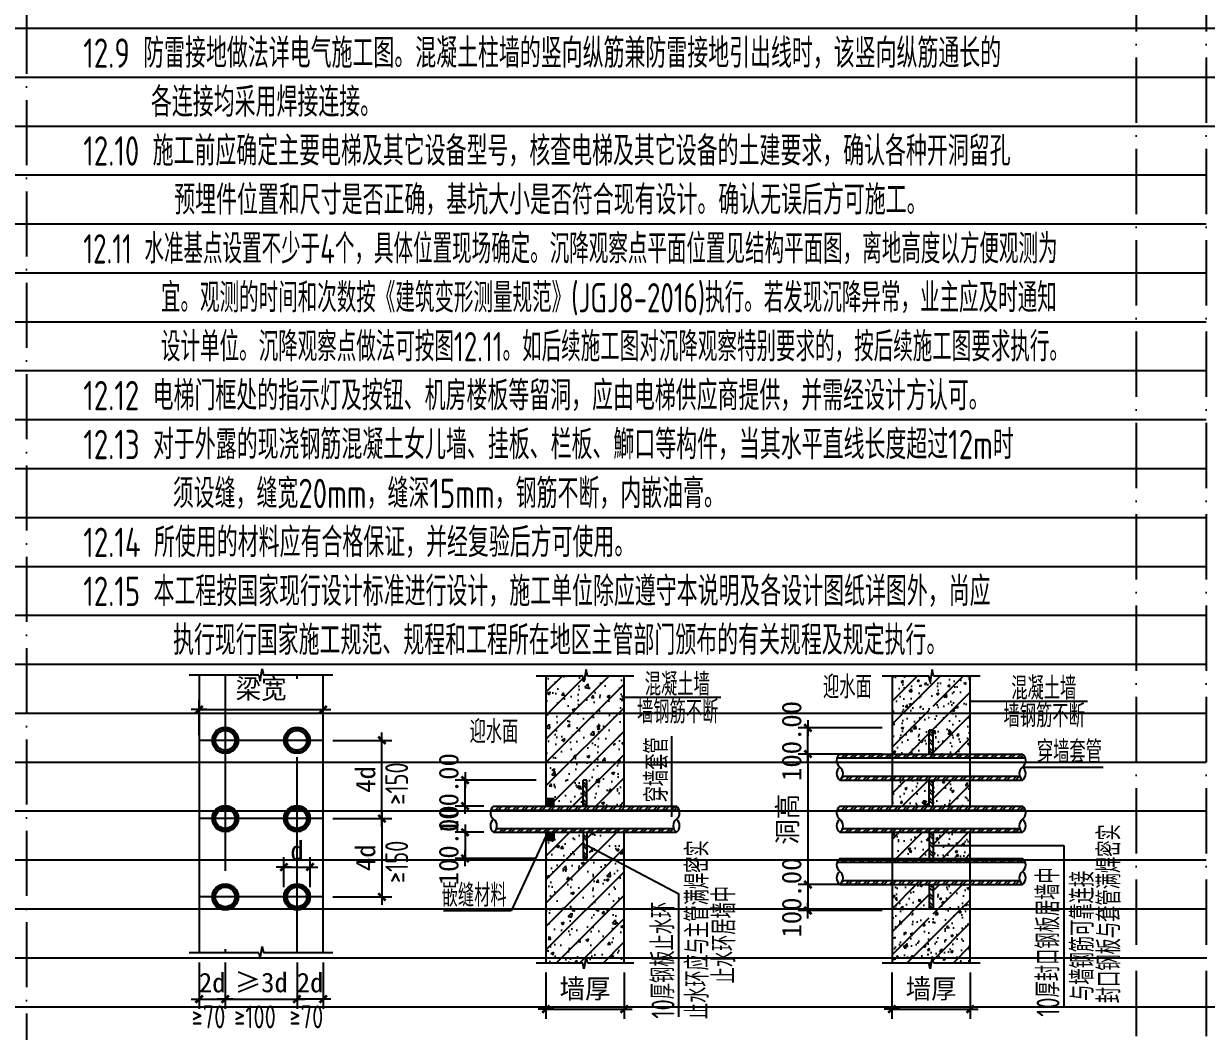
# Model space of a CAD drawing. Extents: x 393367 to 3005760, y 4998 to 826018.
# Drawn here: x 2083478 to 2101600, y 472684 to 488131 of the extents above; entities that cross this region are included whole.
import ezdxf

# ---------------------------------------------------------------- set-up
doc = ezdxf.new("R2010")
doc.units = 0
doc.header["$LTSCALE"] = 1000
for name, pattern in [('D1', [14, 10, -2, 0, -2]), ('D3轴线点划线', [18, 12, -3, 0, -3]), ('H3普通虚线', [4.2, 3, -1.2])]:
    doc.linetypes.add(name, pattern=pattern)
doc.layers.get('0').update_dxf_attribs({"linetype": 'CONTINUOUS'})
doc.layers.get('Defpoints').update_dxf_attribs({"linetype": 'CONTINUOUS'})
for name, color, linetype in [('S-1-TEXT', 7, 'CONTINUOUS'), ('S-DETL-AXIS', 8, 'D3轴线点划线'), ('S-DETL-DIM', 151, 'CONTINUOUS'), ('S-DETL-HATCH', 251, 'CONTINUOUS'), ('S-DETL-LINE1', 2, 'CONTINUOUS'), ('S-DETL-TEXT', 7, 'CONTINUOUS')]:
    doc.layers.add(name, color=color, linetype=linetype)
doc.styles.add('TS', font='tssdeng.shx', dxfattribs={"width": 0.7, "bigfont": 'tssdchn.shx'})
doc.dimstyles.new('DIM25', dxfattribs={"dimtxt": 300, "dimasz": 0.8, "dimexe": 150, "dimexo": 150, "dimgap": 100, "dimtad": 1, "dimlfac": 0.25, "dimrnd": 1, "dimzin": 1, "dimdsep": 46, "dimtxsty": 'Standard', "dimblk": '_DIMX', "dimcen": 0, "dimclrd": 256, "dimclre": 256, "dimclrt": 43, "dimadec": 0, "dimazin": 0, "dimtfac": 1, "dimtix": 1, "dimtmove": 2, "dimatfit": 3, "dimldrblk": '_DIMX', "dimfxl": 1, "dimtolj": 1, "dimtzin": 0, "dimarcsym": 0})
pattern_1 = [(45, (482858.26, 461640.07), (-67.351921, 67.351921), []), (45, (482903.16, 461640.07), (-67.351921, 67.351921), [])]
pattern_2 = [(50, (1862297.54, 847128.18), (358.6301, -31.37607), [37.5, -412.5]), (355, (1862297.54, 847128.18), (-69.37567, 376.09607), [30, -330]), (100.4514, (1862327.42, 847125.57), (289.2547, 344.71977), [31.8701, -350.57106]), (46.1842, (1862297.54, 847228.2), (533.62052, -82.7595), [56.25, -618.75]), (96.6356, (1862342, 847221.3), (467.33135, 487.05894), [47.80514, -525.8565]), (351.1842, (1862297.54, 847228.2), (467.331, 487.0593), [45, -495]), (21, (1862347.54, 847203.18), (298.45353, -201.30945), [37.5, -412.5]), (326, (1862347.54, 847203.18), (121.65767, 362.57502), [30, -330]), (71.4514, (1862372.4, 847186.4), (420.11131, 161.26525), [31.8701, -350.57106]), (37.5, (1862297.54, 847128.18), (6.079928, 166.446927), [0, -326, 0, -335, 0, -331.25]), (7.5, (1862297.54, 847128.18), (131.53477, 197.205856), [0, -191, 0, -318.5, 0, -126.25]), (327.5, (1862186.04, 847128.18), (266.91122, -11.277436), [0, -125, 0, -390, 0, -517.5]), (317.5, (1862136.04, 847128.18), (291.59308, 50.05249), [0, -162.5, 0, -259, 0, -367.5]), (45, (1862297.54, 847128.18), (-176.7767, 176.7767), [])]
pattern_3 = [(45, (488161.915, 461639.51), (-67.351921, 67.351921), []), (45, (488206.82, 461639.51), (-67.351921, 67.351921), [])]
pattern_4 = [(45, (488161.915, 462439.51), (-67.351921, 67.351921), []), (45, (488206.82, 462439.51), (-67.351921, 67.351921), [])]
pattern_5 = [(45, (488161.915, 460839.51), (-67.351921, 67.351921), []), (45, (488206.82, 460839.51), (-67.351921, 67.351921), [])]

# ---------------------------------------------------------------- blocks, each defined once
blk = doc.blocks.new('_DIMX')
blk.add_line((-150, 0), (150, 0))
at = {"const_width": 50}
blk.add_lwpolyline([(-70, -70), (70, 70)], dxfattribs=at)
blk = doc.blocks.new('*D3320')
at = {"layer": 'Defpoints', "color": 0}
for p in [(2088067, 475945), (2088067, 474745), (2088968, 474745)]:
    blk.add_point(p, dxfattribs=at)
at = {"layer": 'S-DETL-DIM', "lineweight": -2}
for p, q in [((2088217, 475945), (2089118, 475945)), ((2088968, 475944), (2088968, 474746)), ((2088217, 474745), (2089118, 474745))]:
    blk.add_line(p, q, dxfattribs=at)
at = {"layer": 'S-DETL-DIM', "lineweight": -2, "xscale": 0.8, "yscale": 0.8, "zscale": 0.8}
for p, rotation in [((2088968, 475945), 90), ((2088968, 474745), 270)]:
    blk.add_blockref('_DIMX', p, dxfattribs=dict(at, rotation=rotation))
at = {"layer": 'S-DETL-DIM', "color": 43, "insert": (2088718, 475345), "char_height": 300, "attachment_point": 5, "rotation": 90}
blk.add_mtext('\\A1;4d', dxfattribs=at)
blk = doc.blocks.new('*D3321')
at = {"layer": 'Defpoints', "color": 0}
for p in [(2088067, 477145), (2088968, 477145), (2088067, 475945)]:
    blk.add_point(p, dxfattribs=at)
at = {"layer": 'S-DETL-DIM', "lineweight": -2}
for p, q in [((2088217, 477145), (2089118, 477145)), ((2088968, 475946), (2088968, 477144)), ((2088217, 475945), (2089118, 475945))]:
    blk.add_line(p, q, dxfattribs=at)
at = {"layer": 'S-DETL-DIM', "lineweight": -2, "xscale": 0.8, "yscale": 0.8, "zscale": 0.8}
for p, rotation in [((2088968, 477145), 90), ((2088968, 475945), 270)]:
    blk.add_blockref('_DIMX', p, dxfattribs=dict(at, rotation=rotation))
at = {"layer": 'S-DETL-DIM', "color": 43, "insert": (2088718, 476545), "char_height": 300, "attachment_point": 5, "rotation": 90}
blk.add_mtext('\\A1;4d', dxfattribs=at)
blk = doc.blocks.new('*D3322')
at = {"layer": 'Defpoints', "color": 0}
for p in [(2086167, 473888), (2086567, 473888), (2086567, 473179)]:
    blk.add_point(p, dxfattribs=at)
at = {"layer": 'S-DETL-DIM', "lineweight": -2}
for p, q in [((2086167, 473738), (2086167, 473029)), ((2086567, 473738), (2086567, 473029)), ((2086166, 473179), (2086165, 473179)), ((2086167, 473179), (2086567, 473179)), ((2086568, 473179), (2086568, 473179))]:
    blk.add_line(p, q, dxfattribs=at)
at = {"layer": 'S-DETL-DIM', "lineweight": -2, "xscale": 0.8, "yscale": 0.8, "zscale": 0.8}
blk.add_blockref('_DIMX', (2086167, 473179), dxfattribs=at)
at = {"layer": 'S-DETL-DIM', "lineweight": -2, "xscale": 0.8, "yscale": 0.8, "zscale": 0.8, "rotation": 180}
blk.add_blockref('_DIMX', (2086567, 473179), dxfattribs=at)
at = {"layer": 'S-DETL-DIM', "color": 43, "insert": (2086367, 473429), "char_height": 300, "attachment_point": 5}
blk.add_mtext('\\A1;2d', dxfattribs=at)
blk = doc.blocks.new('*D3323')
at = {"layer": 'Defpoints', "color": 0}
for p in [(2086567, 473888), (2087667, 473888), (2087667, 473179)]:
    blk.add_point(p, dxfattribs=at)
at = {"layer": 'S-DETL-DIM', "lineweight": -2}
for p, q in [((2086567, 473738), (2086567, 473029)), ((2087667, 473738), (2087667, 473029)), ((2086568, 473179), (2087666, 473179))]:
    blk.add_line(p, q, dxfattribs=at)
at = {"layer": 'S-DETL-DIM', "lineweight": -2, "xscale": 0.8, "yscale": 0.8, "zscale": 0.8, "rotation": 180}
blk.add_blockref('_DIMX', (2086567, 473179), dxfattribs=at)
at = {"layer": 'S-DETL-DIM', "lineweight": -2, "xscale": 0.8, "yscale": 0.8, "zscale": 0.8}
blk.add_blockref('_DIMX', (2087667, 473179), dxfattribs=at)
at = {"layer": 'S-DETL-DIM', "color": 43, "insert": (2087117, 473429), "char_height": 300, "attachment_point": 5}
blk.add_mtext('\\A1;≥3d', dxfattribs=at)
blk = doc.blocks.new('*D3324')
at = {"layer": 'Defpoints', "color": 0}
for p in [(2087667, 473888), (2088067, 473888), (2087667, 473179)]:
    blk.add_point(p, dxfattribs=at)
at = {"layer": 'S-DETL-DIM', "lineweight": -2}
for p, q in [((2087667, 473738), (2087667, 473029)), ((2088067, 473738), (2088067, 473029)), ((2087666, 473179), (2087665, 473179)), ((2088067, 473179), (2087667, 473179)), ((2088068, 473179), (2088068, 473179))]:
    blk.add_line(p, q, dxfattribs=at)
at = {"layer": 'S-DETL-DIM', "lineweight": -2, "xscale": 0.8, "yscale": 0.8, "zscale": 0.8}
blk.add_blockref('_DIMX', (2087667, 473179), dxfattribs=at)
at = {"layer": 'S-DETL-DIM', "lineweight": -2, "xscale": 0.8, "yscale": 0.8, "zscale": 0.8, "rotation": 180}
blk.add_blockref('_DIMX', (2088067, 473179), dxfattribs=at)
at = {"layer": 'S-DETL-DIM', "color": 43, "insert": (2087867, 473429), "char_height": 300, "attachment_point": 5}
blk.add_mtext('\\A1;2d', dxfattribs=at)
blk = doc.blocks.new('*D3325')
at = {"layer": 'Defpoints', "color": 0}
for p in [(2088067, 477617), (2086167, 477076), (2088067, 477076)]:
    blk.add_point(p, dxfattribs=at)
at = {"layer": 'S-DETL-DIM', "lineweight": -2}
for p, q in [((2086167, 477226), (2086167, 477767)), ((2088067, 477226), (2088067, 477767)), ((2086168, 477617), (2088066, 477617))]:
    blk.add_line(p, q, dxfattribs=at)
at = {"layer": 'S-DETL-DIM', "lineweight": -2, "xscale": 0.8, "yscale": 0.8, "zscale": 0.8, "rotation": 180}
blk.add_blockref('_DIMX', (2086167, 477617), dxfattribs=at)
at = {"layer": 'S-DETL-DIM', "lineweight": -2, "xscale": 0.8, "yscale": 0.8, "zscale": 0.8}
blk.add_blockref('_DIMX', (2088067, 477617), dxfattribs=at)
at = {"layer": 'S-DETL-DIM', "color": 43, "insert": (2087117, 477916), "char_height": 300, "attachment_point": 5}
blk.add_mtext('\\A1;梁宽', dxfattribs=at)
blk = doc.blocks.new('*D3326')
at = {"layer": 'Defpoints', "color": 0}
for p in [(2087867, 475203), (2087467, 474745), (2087867, 474745)]:
    blk.add_point(p, dxfattribs=at)
at = {"layer": 'S-DETL-DIM', "lineweight": -2}
for p, q in [((2087467, 474895), (2087467, 475353)), ((2087867, 474895), (2087867, 475353)), ((2087468, 475203), (2087866, 475203))]:
    blk.add_line(p, q, dxfattribs=at)
at = {"layer": 'S-DETL-DIM', "lineweight": -2, "xscale": 0.8, "yscale": 0.8, "zscale": 0.8, "rotation": 180}
blk.add_blockref('_DIMX', (2087467, 475203), dxfattribs=at)
at = {"layer": 'S-DETL-DIM', "lineweight": -2, "xscale": 0.8, "yscale": 0.8, "zscale": 0.8}
blk.add_blockref('_DIMX', (2087867, 475203), dxfattribs=at)
at = {"layer": 'S-DETL-DIM', "color": 43, "insert": (2087667, 475453), "char_height": 300, "attachment_point": 5}
blk.add_mtext('\\A1;d', dxfattribs=at)
blk = doc.blocks.new('*D3327')
at = {"layer": 'Defpoints', "color": 0}
for p in [(2091480, 473736), (2092680, 473736), (2092680, 473026)]:
    blk.add_point(p, dxfattribs=at)
at = {"layer": 'S-DETL-DIM', "lineweight": -2}
for p, q in [((2091480, 473586), (2091480, 472876)), ((2092680, 473586), (2092680, 472876)), ((2091481, 473026), (2092679, 473026))]:
    blk.add_line(p, q, dxfattribs=at)
at = {"layer": 'S-DETL-DIM', "lineweight": -2, "xscale": 0.8, "yscale": 0.8, "zscale": 0.8, "rotation": 180}
blk.add_blockref('_DIMX', (2091480, 473026), dxfattribs=at)
at = {"layer": 'S-DETL-DIM', "lineweight": -2, "xscale": 0.8, "yscale": 0.8, "zscale": 0.8}
blk.add_blockref('_DIMX', (2092680, 473026), dxfattribs=at)
at = {"layer": 'S-DETL-DIM', "color": 43, "insert": (2092080, 473322), "char_height": 300, "attachment_point": 5}
blk.add_mtext('\\A1;墙厚', dxfattribs=at)
blk = doc.blocks.new('*D3328')
at = {"layer": 'Defpoints', "color": 0}
for p in [(2090680, 475736), (2090242, 475336), (2091480, 475336)]:
    blk.add_point(p, dxfattribs=at)
at = {"layer": 'S-DETL-DIM', "lineweight": -2}
for p, q in [((2090530, 475736), (2090092, 475736)), ((2090242, 475737), (2090242, 475737)), ((2090242, 475736), (2090242, 475336)), ((2091330, 475336), (2090092, 475336)), ((2090242, 475335), (2090242, 475334))]:
    blk.add_line(p, q, dxfattribs=at)
at = {"layer": 'S-DETL-DIM', "lineweight": -2, "xscale": 0.8, "yscale": 0.8, "zscale": 0.8}
for p, rotation in [((2090242, 475736), 270), ((2090242, 475336), 90)]:
    blk.add_blockref('_DIMX', p, dxfattribs=dict(at, rotation=rotation))
at = {"layer": 'S-DETL-DIM', "color": 43, "insert": (2089992, 475536), "char_height": 300, "attachment_point": 5, "rotation": 90}
blk.add_mtext('\\A1;100.00', dxfattribs=at)
blk = doc.blocks.new('*D3329')
at = {"layer": 'Defpoints', "color": 0}
for p in [(2090242, 476536), (2091480, 476536), (2090680, 476136)]:
    blk.add_point(p, dxfattribs=at)
at = {"layer": 'S-DETL-DIM', "lineweight": -2}
for p, q in [((2091330, 476536), (2090092, 476536)), ((2090242, 476537), (2090242, 476537)), ((2090242, 476136), (2090242, 476536)), ((2090530, 476136), (2090092, 476136)), ((2090242, 476135), (2090242, 476134))]:
    blk.add_line(p, q, dxfattribs=at)
at = {"layer": 'S-DETL-DIM', "lineweight": -2, "xscale": 0.8, "yscale": 0.8, "zscale": 0.8}
for p, rotation in [((2090242, 476536), 270), ((2090242, 476136), 90)]:
    blk.add_blockref('_DIMX', p, dxfattribs=dict(at, rotation=rotation))
at = {"layer": 'S-DETL-DIM', "color": 43, "insert": (2089992, 476336), "char_height": 300, "attachment_point": 5, "rotation": 90}
blk.add_mtext('\\A1;100.00', dxfattribs=at)
blk = doc.blocks.new('*D3330')
at = {"layer": 'Defpoints', "color": 0}
for p in [(2096783, 473735), (2097983, 473735), (2097983, 473026)]:
    blk.add_point(p, dxfattribs=at)
at = {"layer": 'S-DETL-DIM', "lineweight": -2}
for p, q in [((2096783, 473585), (2096783, 472876)), ((2097983, 473585), (2097983, 472876)), ((2096784, 473026), (2097983, 473026))]:
    blk.add_line(p, q, dxfattribs=at)
at = {"layer": 'S-DETL-DIM', "lineweight": -2, "xscale": 0.8, "yscale": 0.8, "zscale": 0.8, "rotation": 180}
blk.add_blockref('_DIMX', (2096783, 473026), dxfattribs=at)
at = {"layer": 'S-DETL-DIM', "lineweight": -2, "xscale": 0.8, "yscale": 0.8, "zscale": 0.8}
blk.add_blockref('_DIMX', (2097983, 473026), dxfattribs=at)
at = {"layer": 'S-DETL-DIM', "color": 43, "insert": (2097383, 473321), "char_height": 300, "attachment_point": 5}
blk.add_mtext('\\A1;墙厚', dxfattribs=at)
blk = doc.blocks.new('*D3331')
at = {"layer": 'Defpoints', "color": 0}
for p in [(2096783, 476935), (2095496, 474935), (2096783, 474935)]:
    blk.add_point(p, dxfattribs=at)
at = {"layer": 'S-DETL-DIM', "lineweight": -2}
for p, q in [((2096633, 476935), (2095346, 476935)), ((2095496, 476934), (2095496, 474936)), ((2096633, 474935), (2095346, 474935))]:
    blk.add_line(p, q, dxfattribs=at)
at = {"layer": 'S-DETL-DIM', "lineweight": -2, "xscale": 0.8, "yscale": 0.8, "zscale": 0.8}
for p, rotation in [((2095496, 476935), 90), ((2095496, 474935), 270)]:
    blk.add_blockref('_DIMX', p, dxfattribs=dict(at, rotation=rotation))
at = {"layer": 'S-DETL-DIM', "color": 43, "insert": (2095197, 475935), "char_height": 300, "attachment_point": 5, "rotation": 90}
blk.add_mtext('\\A1;洞高', dxfattribs=at)
blk = doc.blocks.new('*D3332')
at = {"layer": 'Defpoints', "color": 0}
for p in [(2096783, 474935), (2095496, 474535), (2096783, 474535)]:
    blk.add_point(p, dxfattribs=at)
at = {"layer": 'S-DETL-DIM', "lineweight": -2}
for p, q in [((2096633, 474935), (2095346, 474935)), ((2095496, 474936), (2095496, 474937)), ((2095496, 474935), (2095496, 474535)), ((2096633, 474535), (2095346, 474535)), ((2095496, 474534), (2095496, 474533))]:
    blk.add_line(p, q, dxfattribs=at)
at = {"layer": 'S-DETL-DIM', "lineweight": -2, "xscale": 0.8, "yscale": 0.8, "zscale": 0.8}
for p, rotation in [((2095496, 474935), 270), ((2095496, 474535), 90)]:
    blk.add_blockref('_DIMX', p, dxfattribs=dict(at, rotation=rotation))
at = {"layer": 'S-DETL-DIM', "color": 43, "insert": (2095246, 474735), "char_height": 300, "attachment_point": 5, "rotation": 90}
blk.add_mtext('\\A1;100.00', dxfattribs=at)
blk = doc.blocks.new('*D3333')
at = {"layer": 'Defpoints', "color": 0}
for p in [(2095496, 477335), (2096783, 477335), (2096783, 476935)]:
    blk.add_point(p, dxfattribs=at)
at = {"layer": 'S-DETL-DIM', "lineweight": -2}
for p, q in [((2096633, 477335), (2095346, 477335)), ((2095496, 477336), (2095496, 477337)), ((2095496, 476935), (2095496, 477335)), ((2096633, 476935), (2095346, 476935)), ((2095496, 476934), (2095496, 476934))]:
    blk.add_line(p, q, dxfattribs=at)
at = {"layer": 'S-DETL-DIM', "lineweight": -2, "xscale": 0.8, "yscale": 0.8, "zscale": 0.8}
for p, rotation in [((2095496, 477335), 270), ((2095496, 476935), 90)]:
    blk.add_blockref('_DIMX', p, dxfattribs=dict(at, rotation=rotation))
at = {"layer": 'S-DETL-DIM', "color": 43, "insert": (2095246, 477135), "char_height": 300, "attachment_point": 5, "rotation": 90}
blk.add_mtext('\\A1;100.00', dxfattribs=at)

msp = doc.modelspace()

# ---------------------------------------------------------------- hatches: boundary and pattern name
at = {"layer": 'S-DETL-HATCH'}
h = msp.add_hatch(dxfattribs=at)
h.set_pattern_fill('ANSI31', color=256, scale=80, style=0)
h.set_pattern_definition([(45, (482858.26, 461640.07), (-179.605122, 179.605122), [])])
h.paths.add_polyline_path([(2091479.82876, 476255.74261), (2091599.82876, 476255.74261), (2091599.82876, 476135.74261), (2092049.82876, 476135.74261), (2092049.82876, 476535.74261), (2092109.82876, 476535.74261), (2092109.82876, 476135.74261), (2092679.82876, 476135.74261), (2092679.82876, 478135.74261), (2092117.2354, 478135.74261), (2092096.74579, 478230.0586), (2092062.91174, 478041.42663), (2092045.23947, 478135.74261), (2091479.82876, 478135.74261)])
h.paths.add_polyline_path([(2092679.82876, 475144.11666), (2092679.82876, 475735.74261), (2092109.82876, 475735.74261), (2092109.82876, 475535.74261)], flags=16)
h.paths.add_polyline_path([(2092049.82876, 475335.74261), (2092049.82876, 475735.74261), (2091599.82876, 475735.74261), (2091599.82876, 475615.74261), (2091479.82876, 475615.74261), (2091479.82876, 473735.74261), (2092045.23947, 473735.74261), (2092062.91174, 473641.42663), (2092096.74579, 473830.0586), (2092117.2354, 473735.74261), (2092679.82876, 473735.74261), (2092679.82876, 475144.11666), (2092109.82876, 475535.74261), (2092109.82876, 475335.74261)])
h = msp.add_hatch(dxfattribs=at)
h.set_pattern_fill('AR-CONC', color=256, scale=2.5, style=0)
h.set_pattern_definition([(50, (482858.26, 461640.07), (455.46167, -39.84771), [47.625, -523.875]), (355, (482858.26, 461640.07), (-88.10706, 477.64161), [38.1, -419.1]), (100.451, (482896.2, 461636.75), (367.35625, 437.79172), [40.475, -445.225]), (46.1842, (482858.26, 461767.07), (677.6976, -105.10582), [71.4375, -785.8125]), (96.6356, (482914.73, 461758.3), (593.51059, 618.5639), [60.7125, -667.8375]), (351.184, (482858.26, 461767.1), (593.5115, 618.5628), [57.15, -628.65]), (21, (482921.76, 461735.32), (379.0372, -255.6638), [47.625, -523.875]), (326, (482921.76, 461735.3), (154.50507, 460.46992), [38.1, -419.1]), (71.4514, (482953.35, 461714), (533.54123, 204.80714), [40.475, -445.225]), (37.5, (482858.26, 461640.07), (7.721508, 211.387597), [0, -414.02, 0, -425.45, 0, -420.6875]), (7.5, (482858.26, 461640.07), (167.049156, 250.451437), [0, -242.57, 0, -404.495, 0, -160.3375]), (327.5, (482716.65, 461640.07), (338.976488, -14.32186), [0, -158.75, 0, -495.3, 0, -657.225]), (317.5, (482653.15, 461640.07), (370.322953, 63.56623), [0, -206.375, 0, -328.93, 0, -466.725])])
h.paths.add_polyline_path([(2092679.82876, 478135.74261), (2092117.2354, 478135.74261), (2092096.74579, 478230.0586), (2092062.91174, 478041.42663), (2092045.23947, 478135.74261), (2091479.82876, 478135.74261), (2091479.82876, 476255.74261), (2091599.82876, 476255.74261), (2091599.82876, 476135.74261), (2092049.82876, 476135.74261), (2092049.82876, 476535.74261), (2092109.82876, 476535.74261), (2092109.82876, 476135.74261), (2092679.82876, 476135.74261)])
h.paths.add_polyline_path([(2092109.82876, 475735.74261), (2092109.82876, 475535.74261), (2092679.82876, 475144.11666), (2092679.82876, 475735.74261)], flags=17)
h.paths.add_polyline_path([(2092049.82876, 475335.74261), (2092049.82876, 475735.74261), (2091599.82876, 475735.74261), (2091599.82876, 475615.74261), (2091479.82876, 475615.74261), (2091479.82876, 473735.74261), (2092045.23947, 473735.74261), (2092062.91174, 473641.42663), (2092096.74579, 473830.0586), (2092117.2354, 473735.74261), (2092679.82876, 473735.74261), (2092679.82876, 475144.11666), (2092109.82876, 475535.74261), (2092109.82876, 475335.74261)])
h = msp.add_hatch(dxfattribs=at)
h.set_pattern_fill('ARMORED', color=256, scale=50, style=0)
h.set_pattern_definition(pattern_2)
h.paths.add_polyline_path([(2097983.48495, 478135.18), (2097420.89159, 478135.18), (2097400.40197, 478229.49598), (2097366.56792, 478040.86401), (2097348.89565, 478135.18), (2096783.48495, 478135.18), (2096783.48495, 476935.18), (2097353.48495, 476935.18), (2097353.48495, 477735.18), (2097413.48495, 477735.18), (2097413.48495, 476935.18), (2097983.48495, 476935.18)])
h = msp.add_hatch(dxfattribs=at)
h.set_pattern_fill('ARMORED', color=256, scale=50, style=0)
h.set_pattern_definition(pattern_2)
h.paths.add_polyline_path([(2097353.48495, 476535.18), (2096783.48495, 476535.18), (2096783.48495, 476135.18), (2097353.48495, 476135.18)])
h = msp.add_hatch(dxfattribs=at)
h.set_pattern_fill('ARMORED', color=256, scale=50, style=0)
h.set_pattern_definition(pattern_2)
h.paths.add_polyline_path([(2097983.48495, 476535.18), (2097413.48495, 476535.18), (2097413.48495, 476135.18), (2097983.48495, 476135.18)])
h = msp.add_hatch(dxfattribs=at)
h.set_pattern_fill('ARMORED', color=256, scale=50, style=0)
h.set_pattern_definition(pattern_2)
h.paths.add_polyline_path([(2097353.48495, 475735.18), (2096783.48495, 475735.18), (2096783.48495, 475335.18), (2097353.48495, 475335.18)])
h = msp.add_hatch(dxfattribs=at)
h.set_pattern_fill('ARMORED', color=256, scale=50, style=0)
h.set_pattern_definition(pattern_2)
h.paths.add_polyline_path([(2097983.48495, 475735.18), (2097413.48495, 475735.18), (2097413.48495, 475535.18), (2097983.48495, 475535.18)])
h = msp.add_hatch(dxfattribs=at)
h.set_pattern_fill('ARMORED', color=256, scale=50, style=0)
h.set_pattern_definition(pattern_2)
h.paths.add_polyline_path([(2097983.48495, 475535.18), (2097413.48495, 475535.18), (2097413.48495, 475335.18), (2097983.48495, 475335.18)])
h = msp.add_hatch(dxfattribs=at)
h.set_pattern_fill('ARMORED', color=256, scale=50, style=0)
h.set_pattern_definition(pattern_2)
h.paths.add_polyline_path([(2097353.48495, 474935.18), (2096783.48495, 474935.18), (2096783.48495, 473735.18), (2097348.89565, 473735.18), (2097366.56792, 473640.86401), (2097400.40197, 473829.49598), (2097420.89159, 473735.18), (2097983.48495, 473735.18), (2097983.48495, 474935.18), (2097413.48495, 474935.18), (2097413.48495, 474135.18), (2097353.48495, 474135.18)])
at = {"layer": 'S-DETL-LINE1'}
h = msp.add_hatch(dxfattribs=at)
h.set_pattern_fill('DOTS', color=256, scale=10, style=0)
h.set_pattern_definition([(0, (482371.553, 460206.445), (7.9375, 15.875), [0, -15.875])])
h.paths.add_polyline_path([(2086366.85701, 477144.98166, 1), (2086766.85701, 477144.98166, 1)])
h.paths.add_polyline_path([(2086716.85701, 477144.98166, 1), (2086416.85701, 477144.98166, 1)], flags=16)
h = msp.add_hatch(dxfattribs=at)
h.set_pattern_fill('DOTS', color=256, scale=10, style=0)
h.set_pattern_definition([(0, (483471.553, 460206.445), (7.9375, 15.875), [0, -15.875])])
h.paths.add_polyline_path([(2087866.85701, 477144.98166, 1), (2087466.85701, 477144.98166, 1)])
h.paths.add_polyline_path([(2087816.85701, 477144.98166, 1), (2087516.85701, 477144.98166, 1)], flags=16)
h = msp.add_hatch(dxfattribs=at)
h.set_pattern_fill('ANSI32', color=256, scale=10, style=0)
h.set_pattern_definition([(135, (3706605.05, 462404.12), (67.351921, 67.351921), []), (135, (3706560.15, 462404.12), (67.351921, 67.351921), [])])
h.paths.add_polyline_path([(2097353.48495, 477299.78838), (2097413.48495, 477299.78838), (2097413.48495, 476899.78838), (2097353.48495, 476899.78838)])
h = msp.add_hatch(dxfattribs=at)
h.set_pattern_fill('ANSI32', color=256, scale=10, style=0)
h.set_pattern_definition(pattern_4)
h.paths.add_polyline_path([(2095983.48495, 476935.18, 0.1515356155), (2095940.05775, 476875.18), (2098826.91214, 476875.18, 0.1515356155), (2098783.48495, 476935.18)])
h = msp.add_hatch(dxfattribs=at)
h.set_pattern_fill('ANSI32', color=256, scale=10, style=0)
h.set_pattern_definition(pattern_4)
h.paths.add_polyline_path([(2098783.48495, 476535.18, -0.1515356155), (2098740.05775, 476595.18), (2096026.91214, 476595.18, -0.1515356155), (2095983.48495, 476535.18)])
h = msp.add_hatch(dxfattribs=at)
h.set_pattern_fill('ANSI32', color=256, scale=10, style=0)
h.set_pattern_definition([(315, (482858.26, 491031.41), (-67.351921, -67.351921), []), (315, (482903.16, 491031.41), (-67.351921, -67.351921), [])])
h.paths.add_polyline_path([(2092109.82876, 476135.74261), (2092049.82876, 476135.74261), (2092049.82876, 476535.74261), (2092109.82876, 476535.74261)])
h = msp.add_hatch(dxfattribs=at)
h.set_pattern_fill('ANSI32', color=256, scale=10, style=0)
h.set_pattern_definition([(135, (3706605.05, 461639.51), (67.351921, 67.351921), []), (135, (3706560.15, 461639.51), (67.351921, 67.351921), [])])
h.paths.add_polyline_path([(2097353.48495, 476535.18), (2097413.48495, 476535.18), (2097413.48495, 476135.18), (2097353.48495, 476135.18)])
for points in [[(2091599.82876, 476255.74261), (2091479.82876, 476255.74261), (2091479.82876, 476135.74261), (2091599.82876, 476135.74261)], [(2091599.82876, 475735.74261), (2091479.82876, 475735.74261), (2091479.82876, 475615.74261), (2091599.82876, 475615.74261)]]:
    msp.add_hatch(color=256, dxfattribs=at).paths.add_polyline_path(points)
h = msp.add_hatch(dxfattribs=at)
h.set_pattern_fill('DOTS', color=256, scale=10, style=0)
h.set_pattern_definition([(0, (482371.553, 459006.445), (7.9375, 15.875), [0, -15.875])])
h.paths.add_polyline_path([(2086766.85701, 475944.98166, 1), (2086366.85701, 475944.98166, 1)])
h.paths.add_polyline_path([(2086716.85701, 475944.98166, 1), (2086416.85701, 475944.98166, 1)], flags=16)
h = msp.add_hatch(dxfattribs=at)
h.set_pattern_fill('DOTS', color=256, scale=10, style=0)
h.set_pattern_definition([(0, (483471.553, 459006.445), (7.9375, 15.875), [0, -15.875])])
h.paths.add_polyline_path([(2087866.85701, 475944.98166, 1), (2087466.85701, 475944.98166, 1)])
h.paths.add_polyline_path([(2087816.85701, 475944.98166, 1), (2087516.85701, 475944.98166, 1)], flags=16)
h = msp.add_hatch(dxfattribs=at)
h.set_pattern_fill('ANSI32', color=256, scale=10, style=0)
h.set_pattern_definition(pattern_1)
h.paths.add_polyline_path([(2090679.82876, 476135.74261, 0.1515356155), (2090636.40157, 476075.74261), (2093523.25596, 476075.74261, 0.1515356155), (2093479.82876, 476135.74261)])
h = msp.add_hatch(dxfattribs=at)
h.set_pattern_fill('ANSI32', color=256, scale=10, style=0)
h.set_pattern_definition(pattern_3)
h.paths.add_polyline_path([(2095983.48495, 476135.18, 0.1515356155), (2095940.05775, 476075.18), (2098826.91214, 476075.18, 0.1515356155), (2098783.48495, 476135.18)])
h = msp.add_hatch(dxfattribs=at)
h.set_pattern_fill('ANSI32', color=256, scale=10, style=0)
h.set_pattern_definition(pattern_1)
h.paths.add_polyline_path([(2093479.82876, 475735.74261, -0.1515356155), (2093436.40157, 475795.74261), (2090723.25596, 475795.74261, -0.1515356155), (2090679.82876, 475735.74261)])
h = msp.add_hatch(dxfattribs=at)
h.set_pattern_fill('ANSI32', color=256, scale=10, style=0)
h.set_pattern_definition([(315, (482858.26, 490231.41), (-67.351921, -67.351921), []), (315, (482903.16, 490231.41), (-67.351921, -67.351921), [])])
h.paths.add_polyline_path([(2092109.82876, 475335.74261), (2092049.82876, 475335.74261), (2092049.82876, 475735.74261), (2092109.82876, 475735.74261)])
h = msp.add_hatch(dxfattribs=at)
h.set_pattern_fill('ANSI32', color=256, scale=10, style=0)
h.set_pattern_definition(pattern_3)
h.paths.add_polyline_path([(2098783.48495, 475735.18, -0.1515356155), (2098740.05775, 475795.18), (2096026.91214, 475795.18, -0.1515356155), (2095983.48495, 475735.18)])
h = msp.add_hatch(dxfattribs=at)
h.set_pattern_fill('ANSI32', color=256, scale=10, style=0)
h.set_pattern_definition([(135, (3706605.05, 460839.51), (67.351921, 67.351921), []), (135, (3706560.15, 460839.51), (67.351921, 67.351921), [])])
h.paths.add_polyline_path([(2097353.48495, 475735.18), (2097413.48495, 475735.18), (2097413.48495, 475335.18), (2097353.48495, 475335.18)])
h = msp.add_hatch(dxfattribs=at)
h.set_pattern_fill('ANSI32', color=256, scale=10, style=0)
h.set_pattern_definition(pattern_5)
h.paths.add_polyline_path([(2095983.48495, 475335.18, 0.1515356155), (2095940.05775, 475275.18), (2098826.91214, 475275.18, 0.1515356155), (2098783.48495, 475335.18)])
h = msp.add_hatch(dxfattribs=at)
h.set_pattern_fill('ANSI32', color=256, scale=10, style=0)
h.set_pattern_definition(pattern_5)
h.paths.add_polyline_path([(2098783.48495, 474935.18, -0.1515356155), (2098740.05775, 474995.18), (2096026.91214, 474995.18, -0.1515356155), (2095983.48495, 474935.18)])
h = msp.add_hatch(dxfattribs=at)
h.set_pattern_fill('DOTS', color=256, scale=10, style=0)
h.set_pattern_definition([(0, (482371.553, 457806.445), (7.9375, 15.875), [0, -15.875])])
h.paths.add_polyline_path([(2086766.85701, 474744.98166, 1), (2086366.85701, 474744.98166, 1)])
h.paths.add_polyline_path([(2086716.85701, 474744.98166, 1), (2086416.85701, 474744.98166, 1)], flags=16)
h = msp.add_hatch(dxfattribs=at)
h.set_pattern_fill('DOTS', color=256, scale=10, style=0)
h.set_pattern_definition([(0, (483471.553, 457806.445), (7.9375, 15.875), [0, -15.875])])
h.paths.add_polyline_path([(2087866.85701, 474744.98166, 1), (2087466.85701, 474744.98166, 1)])
h.paths.add_polyline_path([(2087816.85701, 474744.98166, 1), (2087516.85701, 474744.98166, 1)], flags=16)
h = msp.add_hatch(dxfattribs=at)
h.set_pattern_fill('ANSI32', color=256, scale=10, style=0)
h.set_pattern_definition([(135, (3706605.05, 460039.51), (67.351921, 67.351921), []), (135, (3706560.15, 460039.51), (67.351921, 67.351921), [])])
h.paths.add_polyline_path([(2097353.48495, 474935.18), (2097413.48495, 474935.18), (2097413.48495, 474535.18), (2097353.48495, 474535.18)])

# ---------------------------------------------------------------- linework, layer by layer
at = {"layer": 'Defpoints', "color": 252, "linetype": 'D1', "ltscale": 0.1}
for p, q in [((2083523.72511, 513562.12225), (2083523.72511, 459562.12225)), ((2100523.72511, 512812.12225), (2100523.72511, 459562.12225)), ((2101595.72511, 512812.12225), (2101595.72511, 459562.12225))]:
    msp.add_line(p, q, dxfattribs=at)
at = {"layer": 'Defpoints', "color": 252}
for p, q in [((2028035.72511, 488062.12225), (2122795.72511, 488062.12225)), ((2028035.72511, 487312.12225), (2122795.72511, 487312.12225)), ((2028035.72511, 486562.12225), (2122795.72511, 486562.12225)), ((2028035.72511, 485812.12225), (2101595.72511, 485812.12225)), ((2028035.72511, 485062.12225), (2101595.72511, 485062.12225)), ((2028035.72511, 484312.12225), (2101595.72511, 484312.12225)), ((2028035.72511, 483562.12225), (2101595.72511, 483562.12225)), ((2028035.72511, 482812.12225), (2101595.72511, 482812.12225)), ((2028035.72511, 482062.12225), (2101595.72511, 482062.12225)), ((2028035.72511, 481312.12225), (2101595.72511, 481312.12225)), ((2028035.72511, 480562.12225), (2101595.72511, 480562.12225)), ((2028035.72511, 479812.12225), (2101595.72511, 479812.12225)), ((2028035.72511, 479062.12225), (2101595.72511, 479062.12225)), ((2028035.72511, 478312.12225), (2101595.72511, 478312.12225)), ((2028035.72511, 477562.12225), (2101595.72511, 477562.12225)), ((2028035.72511, 476812.12225), (2101595.72511, 476812.12225)), ((2028035.72511, 476062.12225), (2101595.72511, 476062.12225)), ((2028035.72511, 475312.12225), (2101595.72511, 475312.12225)), ((2028035.72511, 474562.12225), (2101595.72511, 474562.12225)), ((2028035.72511, 473812.12225), (2101595.72511, 473812.12225)), ((2028035.72511, 473062.12225), (2122795.72511, 473062.12225))]:
    msp.add_line(p, q, dxfattribs=at)
at = {"layer": 'S-DETL-AXIS', "linetype": 'H3普通虚线'}
for p, q in [((2086566.85701, 478144.98166), (2086566.85701, 473888.34867)), ((2087666.85701, 473888.34867), (2087666.85701, 478144.98166)), ((2088066.85701, 477144.98166), (2086166.85701, 477144.98166)), ((2088066.85701, 475944.98166), (2086166.85701, 475944.98166)), ((2088066.85701, 474744.98166), (2086166.85701, 474744.98166))]:
    msp.add_line(p, q, dxfattribs=at)
at = {"layer": 'S-DETL-DIM'}
for p, q in [((2087099.93999, 478050.66567), (2087133.77404, 478239.29765)), ((2087133.77404, 478239.29765), (2087151.44631, 478144.98166)), ((2092096.74579, 478230.0586), (2092062.91174, 478041.42663)), ((2092117.2354, 478135.74261), (2092096.74579, 478230.0586)), ((2097400.40197, 478229.49598), (2097366.56792, 478040.86401)), ((2097420.89159, 478135.18), (2097400.40197, 478229.49598)), ((2087079.45037, 478144.98166), (2086016.85701, 478144.98166)), ((2087079.45037, 478144.98166), (2087099.93999, 478050.66567)), ((2088216.85701, 478144.98166), (2087151.44631, 478144.98166)), ((2091329.82876, 478135.74261), (2092045.23947, 478135.74261)), ((2092062.91174, 478041.42663), (2092045.23947, 478135.74261)), ((2092117.2354, 478135.74261), (2092829.82876, 478135.74261)), ((2096633.48495, 478135.18), (2097348.89565, 478135.18)), ((2097366.56792, 478040.86401), (2097348.89565, 478135.18)), ((2097420.89159, 478135.18), (2098133.48495, 478135.18)), ((2087079.45037, 473888.34867), (2086016.85701, 473888.34867)), ((2087079.45037, 473888.34867), (2087099.93999, 473794.03268)), ((2087099.93999, 473794.03268), (2087133.77404, 473982.66465)), ((2087133.77404, 473982.66465), (2087151.44631, 473888.34867)), ((2088216.85701, 473888.34867), (2087151.44631, 473888.34867)), ((2091329.82876, 473735.74261), (2092045.23947, 473735.74261)), ((2092062.91174, 473641.42663), (2092045.23947, 473735.74261)), ((2092096.74579, 473830.0586), (2092062.91174, 473641.42663)), ((2092117.2354, 473735.74261), (2092096.74579, 473830.0586)), ((2092117.2354, 473735.74261), (2092829.82876, 473735.74261)), ((2096633.48495, 473735.18), (2097348.89565, 473735.18)), ((2097366.56792, 473640.86401), (2097348.89565, 473735.18)), ((2097400.40197, 473829.49598), (2097366.56792, 473640.86401)), ((2097420.89159, 473735.18), (2097400.40197, 473829.49598)), ((2097420.89159, 473735.18), (2098133.48495, 473735.18))]:
    msp.add_line(p, q, dxfattribs=at)
at = {"layer": 'S-DETL-LINE1'}
for p, q in [((2086166.85701, 478144.98166), (2086166.85701, 473888.34867)), ((2088066.85701, 473888.34867), (2088066.85701, 478144.98166)), ((2091479.82876, 478135.74261), (2091479.82876, 476135.74261)), ((2092679.82876, 476135.74261), (2092679.82876, 478135.74261)), ((2096783.48495, 478135.18), (2096783.48495, 476135.18)), ((2097983.48495, 476135.18), (2097983.48495, 478135.18)), ((2097353.48495, 476935.18), (2097353.48495, 477299.78838)), ((2097413.48495, 477299.78838), (2097353.48495, 477299.78838)), ((2097413.48495, 476935.18), (2097413.48495, 477299.78838)), ((2095940.05775, 476875.18), (2098826.91214, 476875.18)), ((2095983.48495, 476935.18), (2098783.48495, 476935.18)), ((2096026.91214, 476595.18), (2098740.05775, 476595.18)), ((2092049.82876, 476135.74261), (2092049.82876, 476535.74261)), ((2092109.82876, 476535.74261), (2092049.82876, 476535.74261)), ((2092109.82876, 476135.74261), (2092109.82876, 476535.74261)), ((2095983.48495, 476535.18), (2098783.48495, 476535.18)), ((2097353.48495, 476135.18), (2097353.48495, 476535.18)), ((2097413.48495, 476135.18), (2097413.48495, 476535.18)), ((2091479.82876, 476255.74261), (2091599.82876, 476255.74261)), ((2091599.82876, 476135.74261), (2091599.82876, 476255.74261)), ((2090636.40157, 476075.74261), (2093523.25596, 476075.74261)), ((2090679.82876, 476135.74261), (2093479.82876, 476135.74261)), ((2095940.05775, 476075.18), (2098826.91214, 476075.18)), ((2095983.48495, 476135.18), (2098783.48495, 476135.18)), ((2090679.82876, 475735.74261), (2093479.82876, 475735.74261)), ((2090723.25596, 475795.74261), (2093436.40157, 475795.74261)), ((2091479.82876, 475735.74261), (2091479.82876, 473735.74261)), ((2091599.82876, 475735.74261), (2091599.82876, 475615.74261)), ((2092049.82876, 475735.74261), (2092049.82876, 475335.74261)), ((2092109.82876, 475735.74261), (2092109.82876, 475335.74261)), ((2092679.82876, 473735.74261), (2092679.82876, 475735.74261)), ((2095983.48495, 475735.18), (2098783.48495, 475735.18)), ((2096026.91214, 475795.18), (2098740.05775, 475795.18)), ((2096783.48495, 475735.18), (2096783.48495, 473735.18)), ((2097353.48495, 475735.18), (2097353.48495, 475335.18)), ((2097413.48495, 475735.18), (2097413.48495, 475335.18)), ((2097983.48495, 473735.18), (2097983.48495, 475735.18)), ((2091479.82876, 475615.74261), (2091599.82876, 475615.74261)), ((2092109.82876, 475335.74261), (2092049.82876, 475335.74261)), ((2095983.48495, 475335.18), (2098783.48495, 475335.18)), ((2095940.05775, 475275.18), (2098826.91214, 475275.18)), ((2096026.91214, 474995.18), (2098740.05775, 474995.18)), ((2095983.48495, 474935.18), (2098783.48495, 474935.18)), ((2097353.48495, 474935.18), (2097353.48495, 474570.57162)), ((2097413.48495, 474935.18), (2097413.48495, 474570.57162)), ((2097413.48495, 474570.57162), (2097353.48495, 474570.57162))]:
    msp.add_line(p, q, dxfattribs=at)
for centre, radius in [((2086566.85701, 477144.98166), 200), ((2087666.85701, 477144.98166), 200), ((2086566.85701, 477144.98166), 150), ((2087666.85701, 477144.98166), 150), ((2086566.85701, 475944.98166), 200), ((2086566.85701, 475944.98166), 150), ((2087666.85701, 475944.98166), 200), ((2087666.85701, 475944.98166), 150), ((2086566.85701, 474744.98166), 200), ((2086566.85701, 474744.98166), 150), ((2087666.85701, 474744.98166), 200), ((2087666.85701, 474744.98166), 150)]:
    msp.add_circle(centre, radius, dxfattribs=at)
for centre, start, end in [((2096058.48495, 476835.18), 126.869897653, 233.130102381), ((2098708.48495, 476835.18), 306.869897619, 53.130102347), ((2096058.48495, 476635.18), 126.869897619, 233.130102347), ((2095908.48495, 476635.18), 306.869897653, 53.130102381), ((2098858.48495, 476635.18), 126.869897619, 233.130102347), ((2098708.48495, 476635.18), 306.869897653, 53.130102381), ((2090754.82876, 476035.74261), 126.869897653, 233.130102381), ((2093404.82876, 476035.74261), 306.869897619, 53.130102347), ((2096058.48495, 476035.18), 126.869897653, 233.130102381), ((2098708.48495, 476035.18), 306.869897619, 53.130102347), ((2090754.82876, 475835.74261), 126.869897619, 233.130102347), ((2090604.82876, 475835.74261), 306.869897653, 53.130102381), ((2093554.82876, 475835.74261), 126.869897619, 233.130102347), ((2093404.82876, 475835.74261), 306.869897653, 53.130102381), ((2096058.48495, 475835.18), 126.869897619, 233.130102347), ((2095908.48495, 475835.18), 306.869897653, 53.130102381), ((2098858.48495, 475835.18), 126.869897619, 233.130102347), ((2098708.48495, 475835.18), 306.869897653, 53.130102381), ((2096058.48495, 475235.18), 126.869897653, 233.130102381), ((2098708.48495, 475235.18), 306.869897619, 53.130102347), ((2096058.48495, 475035.18), 126.869897619, 233.130102347), ((2095908.48495, 475035.18), 306.869897653, 53.130102381), ((2098858.48495, 475035.18), 126.869897619, 233.130102347), ((2098708.48495, 475035.18), 306.869897653, 53.130102381)]:
    msp.add_arc(centre, 125, start, end, dxfattribs=at)
at = {"layer": 'S-DETL-TEXT'}
for p, q in [((2092679.82876, 477806.75617), (2094163.09648, 477806.75617)), ((2097983.48495, 477746.61558), (2099778.17987, 477746.61558)), ((2093408.68579, 475973.86948), (2093408.68579, 477211.29743)), ((2098783.48495, 476735.18), (2100020.9129, 476735.18)), ((2091479.82876, 475675.74261), (2090946.52382, 474532.993)), ((2092109.82876, 475535.74261), (2093516.58657, 474791.68463)), ((2097413.48495, 475535.18), (2099416.82164, 475535.18)), ((2099416.82164, 475535.18), (2099416.82164, 473062.42345)), ((2093516.58657, 472906.64584), (2093516.58657, 474791.68463)), ((2090946.52382, 474532.993), (2089912.90083, 474532.993))]:
    msp.add_line(p, q, dxfattribs=at)

# ---------------------------------------------------------------- texts
at = {"layer": 'S-1-TEXT', "style": 'TS'}
for s, width, p in [('12.9 防雷接地做法详电气施工图。混凝土柱墙的竖向纵筋兼防雷接地引出线时，该竖向纵筋通长的', 0.75, (2084392.47485, 487454.55175)), ('各连接均采用焊接连接。', 0.75, (2085428.57494, 486704.55175)), ('12.10 施工前应确定主要电梯及其它设备型号，核查电梯及其它设备的土建要求，确认各种开洞留孔', 0.75, (2084392.47485, 485954.55175)), ('预埋件位置和尺寸是否正确，基坑大小是否符合现有设计。确认无误后方可施工。', 0.75, (2085786.02352, 485204.55175)), ('12.11 水准基点设置不少于4个，具体位置现场确定。沉降观察点平面位置见结构平面图，离地高度以方便观测为', 0.7, (2084392.47485, 484454.55175)), ('宜。观测的时间和次数按《建筑变形测量规范》(JGJ8-2016)执行。若发现沉降异常，业主应及时通知', 0.7, (2085582.78862, 483704.55175)), ('设计单位。沉降观察点做法可按图12.11。如后续施工图对沉降观察特别要求的，按后续施工图要求执行。', 0.7, (2085582.78862, 482954.55175)), ('12.12 电梯门框处的指示灯及按钮、机房楼板等留洞，应由电梯供应商提供，并需经设计方认可。', 0.75, (2084392.47485, 482204.55175)), ('12.13 对于外露的现浇钢筋混凝土女儿墙、挂板、栏板、鰤口等构件，当其水平直线长度超过12m时 ', 0.75, (2084392.47485, 481454.55175)), ('须设缝，缝宽20mm，缝深15mm，钢筋不断，内嵌油膏。', 0.75, (2085763.94181, 480704.55175)), ('12.14 所使用的材料应有合格保证，并经复验后方可使用。', 0.75, (2084392.47485, 479954.55175)), ('12.15 本工程按国家现行设计标准进行设计，施工单位除应遵守本说明及各设计图纸详图外，尚应', 0.75, (2084392.47485, 479204.55175)), ('执行现行国家施工规范、规程和工程所在地区主管部门颁布的有关规程及规定执行。', 0.75, (2085768.46702, 478454.55175))]:
    msp.add_text(s, height=450, dxfattribs=dict(at, width=width)).set_placement(p)
at = {"layer": 'S-DETL-TEXT', "style": 'TS', "width": 0.75}
for s, p in [('混凝土墙', (2092995.29637, 477828.56664)), ('迎水面', (2095726.1345, 477787.12085)), ('混凝土墙', (2098610.37976, 477768.42605)), ('墙钢筋不断', (2092876.83919, 477405.66228)), ('墙钢筋不断', (2098491.92258, 477345.52169)), ('迎水面', (2090310.80472, 477101.63106)), ('穿墙套管', (2099002.78055, 476791.63462)), ('嵌缝材料', (2089882.83383, 474594.16443)), ('≥70', (2086052.00962, 472730.95095)), ('≥100', (2086703.54146, 472730.95095)), ('≥70', (2087552.00962, 472730.95095))]:
    msp.add_text(s, height=350, dxfattribs=at).set_placement(p)
for s, p in [('穿墙套管', (2093352.23117, 476193.16508)), ('≥150', (2089369.09531, 476157.81245)), ('封口钢板与套管满焊密实', (2100284.27158, 473115.31094)), ('≥150', (2089369.09531, 474957.81245)), ('止水环应与主管满焊密实', (2093975.98521, 472869.58212)), ('10厚封口钢板居墙中', (2099349.52763, 472907.14052)), ('与墙钢筋可靠连接', (2099876.22028, 473149.69031)), ('止水环居墙中', (2094384.03652, 473417.20749)), ('10厚钢板止水环', (2093449.29256, 472879.02048))]:
    msp.add_text(s, height=350, rotation=90, dxfattribs=at).set_placement(p)

# ---------------------------------------------------------------- dimensions: what is measured, and where the dimension line sits
at = {"layer": 'S-DETL-DIM'}
for base, p1, p2, text, picture, middle in [((2088066.85701, 477617.10497), (2086166.85701, 477076.01718), (2088066.85701, 477076.01718), '梁宽', '*D3325', (2087116.85701, 477915.70832)), ((2087866.85701, 475203.12007), (2087466.85701, 474744.98166), (2087866.85701, 474744.98166), 'd', '*D3326', (2087666.85701, 475453.12007)), ((2086566.85701, 473179.01747), (2086166.85701, 473888.34867), (2086566.85701, 473888.34867), '2d', '*D3322', (2086366.85701, 473429.01747)), ((2087666.85701, 473179.01747), (2086566.85701, 473888.34867), (2087666.85701, 473888.34867), '≥3d', '*D3323', (2087116.85701, 473429.01747)), ((2087666.85701, 473179.01747), (2088066.85701, 473888.34867), (2087666.85701, 473888.34867), '2d', '*D3324', (2087866.85701, 473429.01747)), ((2092679.82876, 473026.41141), (2091479.82876, 473735.74261), (2092679.82876, 473735.74261), '墙厚', '*D3327', (2092079.82876, 473321.66281)), ((2097983.48495, 473025.8488), (2096783.48495, 473735.18), (2097983.48495, 473735.18), '墙厚', '*D3330', (2097383.48495, 473321.1002))]:
    dim = msp.add_linear_dim(base=base, p1=p1, p2=p2, text=text, dimstyle='DIM25', dxfattribs=at)
    dim.commit()
    dim.dimension.update_dxf_attribs({"geometry": picture, "text_midpoint": middle})
for base, p1, p2, picture, middle in [((2095495.74144, 477335.18), (2096783.48495, 476935.18), (2096783.48495, 477335.18), '*D3333', (2095245.74144, 477135.18)), ((2090241.67243, 476535.74261), (2090679.82876, 476135.74261), (2091479.82876, 476535.74261), '*D3329', (2089991.67243, 476335.74261)), ((2090241.67243, 475335.74261), (2090679.82876, 475735.74261), (2091479.82876, 475335.74261), '*D3328', (2089991.67243, 475535.74261)), ((2095495.74144, 474534.57162), (2096783.48495, 474935.18), (2096783.48495, 474534.57162), '*D3332', (2095245.74144, 474734.87581))]:
    dim = msp.add_linear_dim(base=base, p1=p1, p2=p2, angle=90, dimstyle='DIM25', dxfattribs=at)
    dim.commit()
    dim.dimension.update_dxf_attribs({"geometry": picture, "text_midpoint": middle})
for base, p1, p2, text, picture, middle in [((2088967.82811, 477144.98166), (2088066.85701, 475944.98166), (2088066.85701, 477144.98166), '4d', '*D3321', (2088717.82811, 476544.98166)), ((2095495.74144, 474935.18), (2096783.48495, 476935.18), (2096783.48495, 474935.18), '洞高', '*D3331', (2095197.13808, 475935.18)), ((2088967.82811, 474744.98166), (2088066.85701, 475944.98166), (2088066.85701, 474744.98166), '4d', '*D3320', (2088717.82811, 475344.98166))]:
    dim = msp.add_linear_dim(base=base, p1=p1, p2=p2, angle=90, text=text, dimstyle='DIM25', dxfattribs=at)
    dim.commit()
    dim.dimension.update_dxf_attribs({"geometry": picture, "text_midpoint": middle})

doc.saveas('drawing.dxf')
